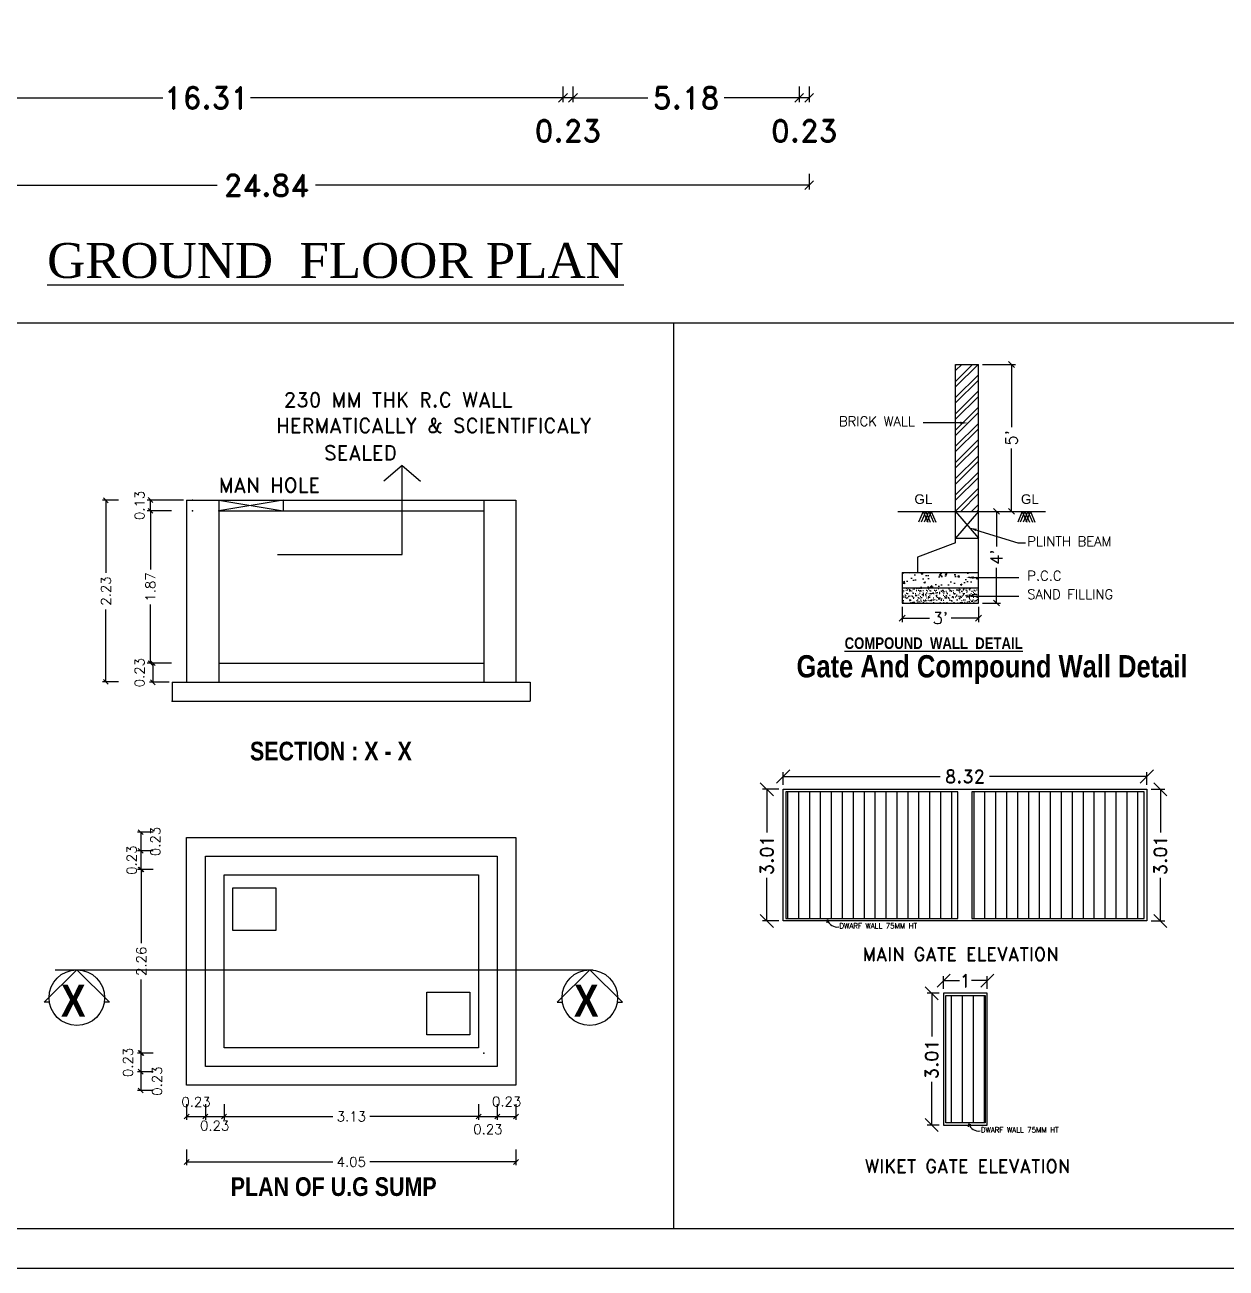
# Model space of a CAD drawing. Header units: metres. Extents: x 0 to 2856, y 0 to 1718.
# Drawn here: x 2706.04 to 2733.53, y 1574.68 to 1603.14 of the extents above; entities that cross this region are included whole.
import ezdxf

# ---------------------------------------------------------------- set-up
doc = ezdxf.new("R2010")
doc.units = ezdxf.units.M
doc.header["$MEASUREMENT"] = 0
for name, color, linetype in [('dim', 12, 'Continuous'), ('MAIN_GATE', 57, 'Continuous'), ('text', 7, 'Continuous'), ('WICKET_GATE', 57, 'Continuous')]:
    doc.layers.add(name, color=color, linetype=linetype)
doc.styles.add('a', font='ARIALNB.TTF')
doc.styles.add('rd', font='romand.shx')
doc.styles.add('rs', font='romans.shx')
doc.styles.add('STYLE4', font='arial.ttf')
doc.styles.add('T1', font='ROMANS.shx', dxfattribs={"width": 0.96, "height": 4})
doc.styles.add('Tahoma', font='times.ttf', dxfattribs={"height": 0.3})
doc.dimstyles.get("Standard").update_dxf_attribs({"dimtxt": 3, "dimasz": 3, "dimexe": 1, "dimexo": 1, "dimgap": 0.09, "dimtad": 0, "dimdec": 4, "dimzin": 2, "dimdsep": 46, "dimlunit": 4, "dimtxsty": 'rd', "dimblk": 'OBLIQUE', "dimcen": 0.09, "dimclrd": 12, "dimclre": 12, "dimclrt": 5, "dimadec": 0, "dimazin": 0, "dimtfac": 1, "dimtdec": 4, "dimtix": 1, "dimtmove": 2, "dimatfit": 3, "dimfxl": 0, "dimtolj": 1, "dimtzin": 0, "dimarcsym": 0})

# ---------------------------------------------------------------- blocks, each defined once
blk = doc.blocks.new('_Oblique')
at = {"color": 0, "linetype": 'ByBlock', "lineweight": -2}
blk.add_line((-0.5, -0.5), (0.5, 0.5), dxfattribs=at)
blk = doc.blocks.new('*D161')
at = {"layer": 'Defpoints', "color": 0}
for p in [(2702.047, 1601.83), (2718.355, 1601.83), (2702.047, 1601.47)]:
    blk.add_point(p, dxfattribs=at)
at = {"layer": 'dim', "color": 12, "lineweight": -2}
for p, q in [((2702.047, 1601.73), (2702.047, 1601.37)), ((2718.355, 1601.73), (2718.355, 1601.37)), ((2702.047, 1601.47), (2709.197, 1601.47)), ((2718.355, 1601.47), (2711.206, 1601.47))]:
    blk.add_line(p, q, dxfattribs=at)
at = {"layer": 'dim', "color": 12, "lineweight": -2, "xscale": 0.2, "yscale": 0.2, "zscale": 0.2, "rotation": 180}
blk.add_blockref('_Oblique', (2702.047, 1601.47), dxfattribs=at)
at = {"layer": 'dim', "color": 12, "lineweight": -2, "xscale": 0.2, "yscale": 0.2, "zscale": 0.2}
blk.add_blockref('_Oblique', (2718.355, 1601.47), dxfattribs=at)
at = {"layer": 'dim', "color": 7, "insert": (2710.201, 1601.47), "char_height": 0.5, "attachment_point": 5, "style": 'rd'}
blk.add_mtext('\\A1;16.31', dxfattribs=at)
blk = doc.blocks.new('*D162')
at = {"layer": 'Defpoints', "color": 0}
for p in [(2718.355, 1601.83), (2718.584, 1601.83), (2718.355, 1601.47)]:
    blk.add_point(p, dxfattribs=at)
at = {"layer": 'dim', "color": 12, "lineweight": -2}
for p, q in [((2718.355, 1601.73), (2718.355, 1601.37)), ((2718.584, 1601.73), (2718.584, 1601.37)), ((2718.584, 1601.47), (2718.355, 1601.47))]:
    blk.add_line(p, q, dxfattribs=at)
at = {"layer": 'dim', "color": 12, "lineweight": -2, "xscale": 0.2, "yscale": 0.2, "zscale": 0.2, "rotation": 180}
blk.add_blockref('_Oblique', (2718.355, 1601.47), dxfattribs=at)
at = {"layer": 'dim', "color": 12, "lineweight": -2, "xscale": 0.2, "yscale": 0.2, "zscale": 0.2}
blk.add_blockref('_Oblique', (2718.584, 1601.47), dxfattribs=at)
at = {"layer": 'dim', "color": 7, "insert": (2718.469, 1600.713), "char_height": 0.5, "attachment_point": 5, "style": 'rd'}
blk.add_mtext('\\A1;0.23', dxfattribs=at)
blk = doc.blocks.new('*D163')
at = {"layer": 'Defpoints', "color": 0}
for p in [(2718.584, 1601.83), (2723.761, 1601.83), (2718.584, 1601.47)]:
    blk.add_point(p, dxfattribs=at)
at = {"layer": 'dim', "color": 12, "lineweight": -2}
for p, q in [((2718.584, 1601.73), (2718.584, 1601.37)), ((2723.761, 1601.73), (2723.761, 1601.37)), ((2718.584, 1601.47), (2720.299, 1601.47)), ((2723.761, 1601.47), (2722.046, 1601.47))]:
    blk.add_line(p, q, dxfattribs=at)
at = {"layer": 'dim', "color": 12, "lineweight": -2, "xscale": 0.2, "yscale": 0.2, "zscale": 0.2, "rotation": 180}
blk.add_blockref('_Oblique', (2718.584, 1601.47), dxfattribs=at)
at = {"layer": 'dim', "color": 12, "lineweight": -2, "xscale": 0.2, "yscale": 0.2, "zscale": 0.2}
blk.add_blockref('_Oblique', (2723.761, 1601.47), dxfattribs=at)
at = {"layer": 'dim', "color": 7, "insert": (2721.173, 1601.47), "char_height": 0.5, "attachment_point": 5, "style": 'rd'}
blk.add_mtext('\\A1;5.18', dxfattribs=at)
blk = doc.blocks.new('*D164')
at = {"layer": 'Defpoints', "color": 0}
for p in [(2723.761, 1601.83), (2723.99, 1601.83), (2723.761, 1601.47)]:
    blk.add_point(p, dxfattribs=at)
at = {"layer": 'dim', "color": 12, "lineweight": -2}
for p, q in [((2723.761, 1601.73), (2723.761, 1601.37)), ((2723.99, 1601.73), (2723.99, 1601.37)), ((2723.99, 1601.47), (2723.761, 1601.47))]:
    blk.add_line(p, q, dxfattribs=at)
at = {"layer": 'dim', "color": 12, "lineweight": -2, "xscale": 0.2, "yscale": 0.2, "zscale": 0.2, "rotation": 180}
blk.add_blockref('_Oblique', (2723.761, 1601.47), dxfattribs=at)
at = {"layer": 'dim', "color": 12, "lineweight": -2, "xscale": 0.2, "yscale": 0.2, "zscale": 0.2}
blk.add_blockref('_Oblique', (2723.99, 1601.47), dxfattribs=at)
at = {"layer": 'dim', "color": 7, "insert": (2723.876, 1600.713), "char_height": 0.5, "attachment_point": 5, "style": 'rd'}
blk.add_mtext('\\A1;0.23', dxfattribs=at)
blk = doc.blocks.new('*D165')
at = {"layer": 'Defpoints', "color": 0}
for p in [(2699.149, 1599.828), (2723.99, 1599.828), (2699.149, 1599.469)]:
    blk.add_point(p, dxfattribs=at)
at = {"layer": 'dim', "color": 12, "lineweight": -2}
for p, q in [((2699.149, 1599.728), (2699.149, 1599.369)), ((2723.99, 1599.728), (2723.99, 1599.369)), ((2699.149, 1599.469), (2710.446, 1599.469)), ((2723.99, 1599.469), (2712.693, 1599.469))]:
    blk.add_line(p, q, dxfattribs=at)
at = {"layer": 'dim', "color": 12, "lineweight": -2, "xscale": 0.2, "yscale": 0.2, "zscale": 0.2, "rotation": 180}
blk.add_blockref('_Oblique', (2699.149, 1599.469), dxfattribs=at)
at = {"layer": 'dim', "color": 12, "lineweight": -2, "xscale": 0.2, "yscale": 0.2, "zscale": 0.2}
blk.add_blockref('_Oblique', (2723.99, 1599.469), dxfattribs=at)
at = {"layer": 'dim', "color": 7, "insert": (2711.569, 1599.469), "char_height": 0.5, "attachment_point": 5, "style": 'rd'}
blk.add_mtext('\\A1;24.84', dxfattribs=at)
blk = doc.blocks.new('*D53')
at = {"color": 12, "lineweight": -2}
for p, q in [((68.417, 22.995), (68.118, 22.995)), ((68.158, 22.995), (68.158, 22.275)), ((68.158, 21.121), (68.158, 21.841)), ((68.417, 21.121), (68.118, 21.121))]:
    blk.add_line(p, q, dxfattribs=at)
at = {"layer": 'Defpoints', "color": 0}
for p in [(68.457, 22.995), (68.158, 21.121), (68.457, 21.121)]:
    blk.add_point(p, dxfattribs=at)
at = {"color": 12, "lineweight": -2, "xscale": 0.06, "yscale": 0.06, "zscale": 0.06}
for p, rotation in [((68.158, 22.995), 90), ((68.158, 21.121), 270)]:
    blk.add_blockref('_Oblique', p, dxfattribs=dict(at, rotation=rotation))
at = {"insert": (68.158, 22.058), "char_height": 0.12, "attachment_point": 5, "rotation": 90, "style": 'rd'}
blk.add_mtext('\\A1;1.87', dxfattribs=at)
blk = doc.blocks.new('*D67')
at = {"color": 12, "lineweight": -2}
for p, q in [((68.377, 21.121), (68.148, 21.121)), ((68.188, 21.121), (68.188, 20.886)), ((68.387, 20.886), (68.148, 20.886))]:
    blk.add_line(p, q, dxfattribs=at)
at = {"layer": 'Defpoints', "color": 0}
for p in [(68.417, 21.121), (68.188, 20.886), (68.427, 20.886)]:
    blk.add_point(p, dxfattribs=at)
at = {"color": 12, "lineweight": -2, "xscale": 0.06, "yscale": 0.06, "zscale": 0.06}
for p, rotation in [((68.188, 21.121), 90), ((68.188, 20.886), 270)]:
    blk.add_blockref('_Oblique', p, dxfattribs=dict(at, rotation=rotation))
at = {"insert": (68.024, 21.004), "char_height": 0.12, "attachment_point": 5, "rotation": 90, "style": 'rd'}
blk.add_mtext('\\A1;0.23', dxfattribs=at)
blk = doc.blocks.new('*D66')
at = {"color": 12, "lineweight": -2}
for p, q in [((68.563, 23.127), (68.118, 23.127)), ((68.158, 22.995), (68.158, 23.127)), ((68.377, 22.995), (68.118, 22.995))]:
    blk.add_line(p, q, dxfattribs=at)
at = {"layer": 'Defpoints', "color": 0}
for p in [(68.158, 23.127), (68.603, 23.127), (68.417, 22.995)]:
    blk.add_point(p, dxfattribs=at)
at = {"color": 12, "lineweight": -2, "xscale": 0.06, "yscale": 0.06, "zscale": 0.06}
for p, rotation in [((68.158, 23.127), 90), ((68.158, 22.995), 270)]:
    blk.add_blockref('_Oblique', p, dxfattribs=dict(at, rotation=rotation))
at = {"insert": (68.024, 23.061), "char_height": 0.12, "attachment_point": 5, "rotation": 90, "style": 'rd'}
blk.add_mtext('\\A1;0.13', dxfattribs=at)
blk = doc.blocks.new('*D54')
at = {"color": 12, "lineweight": -2}
for p, q in [((68.192, 18.582), (68.005, 18.582)), ((68.045, 18.582), (68.045, 17.678)), ((68.045, 16.324), (68.045, 17.227)), ((68.192, 16.324), (68.005, 16.324))]:
    blk.add_line(p, q, dxfattribs=at)
at = {"layer": 'Defpoints', "color": 0}
for p in [(68.232, 18.582), (68.045, 16.324), (68.232, 16.324)]:
    blk.add_point(p, dxfattribs=at)
at = {"color": 12, "lineweight": -2, "xscale": 0.06, "yscale": 0.06, "zscale": 0.06}
for p, rotation in [((68.045, 18.582), 90), ((68.045, 16.324), 270)]:
    blk.add_blockref('_Oblique', p, dxfattribs=dict(at, rotation=rotation))
at = {"insert": (68.045, 17.453), "char_height": 0.12, "attachment_point": 5, "rotation": 90, "style": 'rd'}
blk.add_mtext('\\A1;2.26', dxfattribs=at)
blk = doc.blocks.new('*D55')
at = {"color": 12, "lineweight": -2}
for p, q in [((68.603, 15.696), (68.603, 15.503)), ((68.833, 15.696), (68.833, 15.503)), ((68.603, 15.543), (68.833, 15.543))]:
    blk.add_line(p, q, dxfattribs=at)
at = {"layer": 'Defpoints', "color": 0}
for p in [(68.603, 15.736), (68.833, 15.736), (68.833, 15.543)]:
    blk.add_point(p, dxfattribs=at)
at = {"color": 12, "lineweight": -2, "xscale": 0.06, "yscale": 0.06, "zscale": 0.06, "rotation": 180}
blk.add_blockref('_Oblique', (68.603, 15.543), dxfattribs=at)
at = {"color": 12, "lineweight": -2, "xscale": 0.06, "yscale": 0.06, "zscale": 0.06}
blk.add_blockref('_Oblique', (68.833, 15.543), dxfattribs=at)
at = {"insert": (68.718, 15.723), "char_height": 0.12, "attachment_point": 5, "style": 'rd'}
blk.add_mtext('\\A1;0.23', dxfattribs=at)
blk = doc.blocks.new('*D56')
at = {"color": 12, "lineweight": -2}
for p, q in [((68.833, 15.696), (68.833, 15.503)), ((69.063, 15.696), (69.063, 15.503)), ((68.833, 15.543), (69.063, 15.543))]:
    blk.add_line(p, q, dxfattribs=at)
at = {"layer": 'Defpoints', "color": 0}
for p in [(68.833, 15.736), (69.063, 15.736), (69.063, 15.543)]:
    blk.add_point(p, dxfattribs=at)
at = {"color": 12, "lineweight": -2, "xscale": 0.06, "yscale": 0.06, "zscale": 0.06, "rotation": 180}
blk.add_blockref('_Oblique', (68.833, 15.543), dxfattribs=at)
at = {"color": 12, "lineweight": -2, "xscale": 0.06, "yscale": 0.06, "zscale": 0.06}
blk.add_blockref('_Oblique', (69.063, 15.543), dxfattribs=at)
at = {"insert": (68.948, 15.431), "char_height": 0.12, "attachment_point": 5, "style": 'rd'}
blk.add_mtext('\\A1;0.23', dxfattribs=at)
blk = doc.blocks.new('*D57')
at = {"color": 12, "lineweight": -2}
for p, q in [((69.063, 15.696), (69.063, 15.503)), ((72.193, 15.696), (72.193, 15.503)), ((69.063, 15.543), (70.402, 15.543)), ((72.193, 15.543), (70.854, 15.543))]:
    blk.add_line(p, q, dxfattribs=at)
at = {"layer": 'Defpoints', "color": 0}
for p in [(69.063, 15.736), (72.193, 15.736), (72.193, 15.543)]:
    blk.add_point(p, dxfattribs=at)
at = {"color": 12, "lineweight": -2, "xscale": 0.06, "yscale": 0.06, "zscale": 0.06, "rotation": 180}
blk.add_blockref('_Oblique', (69.063, 15.543), dxfattribs=at)
at = {"color": 12, "lineweight": -2, "xscale": 0.06, "yscale": 0.06, "zscale": 0.06}
blk.add_blockref('_Oblique', (72.193, 15.543), dxfattribs=at)
at = {"insert": (70.628, 15.543), "char_height": 0.12, "attachment_point": 5, "style": 'rd'}
blk.add_mtext('\\A1;3.13', dxfattribs=at)
blk = doc.blocks.new('*D58')
at = {"color": 12, "lineweight": -2}
for p, q in [((72.193, 15.696), (72.193, 15.503)), ((72.423, 15.696), (72.423, 15.503)), ((72.193, 15.543), (72.423, 15.543))]:
    blk.add_line(p, q, dxfattribs=at)
at = {"layer": 'Defpoints', "color": 0}
for p in [(72.193, 15.736), (72.423, 15.736), (72.423, 15.543)]:
    blk.add_point(p, dxfattribs=at)
at = {"color": 12, "lineweight": -2, "xscale": 0.06, "yscale": 0.06, "zscale": 0.06, "rotation": 180}
blk.add_blockref('_Oblique', (72.193, 15.543), dxfattribs=at)
at = {"color": 12, "lineweight": -2, "xscale": 0.06, "yscale": 0.06, "zscale": 0.06}
blk.add_blockref('_Oblique', (72.423, 15.543), dxfattribs=at)
at = {"insert": (72.308, 15.386), "char_height": 0.12, "attachment_point": 5, "style": 'rd'}
blk.add_mtext('\\A1;0.23', dxfattribs=at)
blk = doc.blocks.new('*D59')
at = {"color": 12, "lineweight": -2}
for p, q in [((72.423, 15.696), (72.423, 15.503)), ((72.653, 15.696), (72.653, 15.503)), ((72.423, 15.543), (72.653, 15.543))]:
    blk.add_line(p, q, dxfattribs=at)
at = {"layer": 'Defpoints', "color": 0}
for p in [(72.423, 15.736), (72.653, 15.736), (72.653, 15.543)]:
    blk.add_point(p, dxfattribs=at)
at = {"color": 12, "lineweight": -2, "xscale": 0.06, "yscale": 0.06, "zscale": 0.06, "rotation": 180}
blk.add_blockref('_Oblique', (72.423, 15.543), dxfattribs=at)
at = {"color": 12, "lineweight": -2, "xscale": 0.06, "yscale": 0.06, "zscale": 0.06}
blk.add_blockref('_Oblique', (72.653, 15.543), dxfattribs=at)
at = {"insert": (72.538, 15.727), "char_height": 0.12, "attachment_point": 5, "style": 'rd'}
blk.add_mtext('\\A1;0.23', dxfattribs=at)
blk = doc.blocks.new('*D60')
at = {"color": 12, "lineweight": -2}
for p, q in [((68.603, 15.138), (68.603, 14.945)), ((72.653, 15.138), (72.653, 14.945)), ((68.603, 14.985), (70.402, 14.985)), ((72.653, 14.985), (70.854, 14.985))]:
    blk.add_line(p, q, dxfattribs=at)
at = {"layer": 'Defpoints', "color": 0}
for p in [(68.603, 15.178), (72.653, 15.178), (72.653, 14.985)]:
    blk.add_point(p, dxfattribs=at)
at = {"color": 12, "lineweight": -2, "xscale": 0.06, "yscale": 0.06, "zscale": 0.06, "rotation": 180}
blk.add_blockref('_Oblique', (68.603, 14.985), dxfattribs=at)
at = {"color": 12, "lineweight": -2, "xscale": 0.06, "yscale": 0.06, "zscale": 0.06}
blk.add_blockref('_Oblique', (72.653, 14.985), dxfattribs=at)
at = {"insert": (70.628, 14.985), "char_height": 0.12, "attachment_point": 5, "style": 'rd'}
blk.add_mtext('\\A1;4.05', dxfattribs=at)
blk = doc.blocks.new('*D61')
at = {"color": 12, "lineweight": -2}
for p, q in [((68.192, 19.042), (67.999, 19.042)), ((68.039, 19.042), (68.039, 18.812)), ((68.192, 18.812), (67.999, 18.812))]:
    blk.add_line(p, q, dxfattribs=at)
at = {"layer": 'Defpoints', "color": 0}
for p in [(68.232, 19.042), (68.039, 18.812), (68.232, 18.812)]:
    blk.add_point(p, dxfattribs=at)
at = {"color": 12, "lineweight": -2, "xscale": 0.06, "yscale": 0.06, "zscale": 0.06}
for p, rotation in [((68.039, 19.042), 90), ((68.039, 18.812), 270)]:
    blk.add_blockref('_Oblique', p, dxfattribs=dict(at, rotation=rotation))
at = {"insert": (68.218, 18.927), "char_height": 0.12, "attachment_point": 5, "rotation": 90, "style": 'rd'}
blk.add_mtext('\\A1;0.23', dxfattribs=at)
blk = doc.blocks.new('*D62')
at = {"color": 12, "lineweight": -2}
for p, q in [((68.192, 18.812), (67.999, 18.812)), ((68.039, 18.812), (68.039, 18.582)), ((68.192, 18.582), (67.999, 18.582))]:
    blk.add_line(p, q, dxfattribs=at)
at = {"layer": 'Defpoints', "color": 0}
for p in [(68.232, 18.812), (68.039, 18.582), (68.232, 18.582)]:
    blk.add_point(p, dxfattribs=at)
at = {"color": 12, "lineweight": -2, "xscale": 0.06, "yscale": 0.06, "zscale": 0.06}
for p, rotation in [((68.039, 18.812), 90), ((68.039, 18.582), 270)]:
    blk.add_blockref('_Oblique', p, dxfattribs=dict(at, rotation=rotation))
at = {"insert": (67.927, 18.697), "char_height": 0.12, "attachment_point": 5, "rotation": 90, "style": 'rd'}
blk.add_mtext('\\A1;0.23', dxfattribs=at)
blk = doc.blocks.new('*D63')
at = {"color": 12, "lineweight": -2}
for p, q in [((68.192, 16.324), (67.999, 16.324)), ((68.039, 16.324), (68.039, 16.094)), ((68.192, 16.094), (67.999, 16.094))]:
    blk.add_line(p, q, dxfattribs=at)
at = {"layer": 'Defpoints', "color": 0}
for p in [(68.232, 16.324), (68.039, 16.094), (68.232, 16.094)]:
    blk.add_point(p, dxfattribs=at)
at = {"color": 12, "lineweight": -2, "xscale": 0.06, "yscale": 0.06, "zscale": 0.06}
for p, rotation in [((68.039, 16.324), 90), ((68.039, 16.094), 270)]:
    blk.add_blockref('_Oblique', p, dxfattribs=dict(at, rotation=rotation))
at = {"insert": (67.881, 16.209), "char_height": 0.12, "attachment_point": 5, "rotation": 90, "style": 'rd'}
blk.add_mtext('\\A1;0.23', dxfattribs=at)
blk = doc.blocks.new('*D64')
at = {"color": 12, "lineweight": -2}
for p, q in [((68.192, 16.094), (67.999, 16.094)), ((68.039, 16.094), (68.039, 15.864)), ((68.192, 15.864), (67.999, 15.864))]:
    blk.add_line(p, q, dxfattribs=at)
at = {"layer": 'Defpoints', "color": 0}
for p in [(68.232, 16.094), (68.039, 15.864), (68.232, 15.864)]:
    blk.add_point(p, dxfattribs=at)
at = {"color": 12, "lineweight": -2, "xscale": 0.06, "yscale": 0.06, "zscale": 0.06}
for p, rotation in [((68.039, 16.094), 90), ((68.039, 15.864), 270)]:
    blk.add_blockref('_Oblique', p, dxfattribs=dict(at, rotation=rotation))
at = {"insert": (68.239, 15.979), "char_height": 0.12, "attachment_point": 5, "rotation": 90, "style": 'rd'}
blk.add_mtext('\\A1;0.23', dxfattribs=at)
blk = doc.blocks.new('*D65')
at = {"color": 12, "lineweight": -2}
for p, q in [((67.764, 23.125), (67.57, 23.125)), ((67.61, 23.125), (67.61, 22.234)), ((67.61, 20.891), (67.61, 21.782)), ((67.764, 20.891), (67.57, 20.891))]:
    blk.add_line(p, q, dxfattribs=at)
at = {"layer": 'Defpoints', "color": 0}
for p in [(67.804, 23.125), (67.61, 20.891), (67.804, 20.891)]:
    blk.add_point(p, dxfattribs=at)
at = {"color": 12, "lineweight": -2, "xscale": 0.06, "yscale": 0.06, "zscale": 0.06}
for p, rotation in [((67.61, 23.125), 90), ((67.61, 20.891), 270)]:
    blk.add_blockref('_Oblique', p, dxfattribs=dict(at, rotation=rotation))
at = {"insert": (67.61, 22.008), "char_height": 0.12, "attachment_point": 5, "rotation": 90, "style": 'rd'}
blk.add_mtext('\\A1;2.23', dxfattribs=at)
blk = doc.blocks.new('*D68')
at = {"color": 12, "lineweight": -2}
for p, q in [((36.79, 25.95), (37.123, 25.95)), ((37.083, 25.95), (37.083, 25.316)), ((37.083, 24.464), (37.083, 25.099)), ((36.79, 24.464), (37.123, 24.464))]:
    blk.add_line(p, q, dxfattribs=at)
at = {"layer": 'Defpoints', "color": 0}
for p in [(36.75, 25.95), (37.083, 25.95), (36.75, 24.464)]:
    blk.add_point(p, dxfattribs=at)
at = {"color": 12, "lineweight": -2, "xscale": 0.06, "yscale": 0.06, "zscale": 0.06}
for p, rotation in [((37.083, 25.95), 90), ((37.083, 24.464), 270)]:
    blk.add_blockref('_Oblique', p, dxfattribs=dict(at, rotation=rotation))
at = {"insert": (37.083, 25.207), "char_height": 0.12, "attachment_point": 5, "rotation": 90, "style": 'rd'}
blk.add_mtext("\\A1;5'", dxfattribs=at)
blk = doc.blocks.new('*D69')
at = {"color": 12, "lineweight": -2}
for p, q in [((36.79, 24.464), (36.972, 24.464)), ((36.932, 24.464), (36.932, 24.109)), ((36.932, 23.537), (36.932, 23.892)), ((36.79, 23.537), (36.972, 23.537))]:
    blk.add_line(p, q, dxfattribs=at)
at = {"layer": 'Defpoints', "color": 0}
for p in [(36.75, 24.464), (36.932, 24.464), (36.75, 23.537)]:
    blk.add_point(p, dxfattribs=at)
at = {"color": 12, "lineweight": -2, "xscale": 0.06, "yscale": 0.06, "zscale": 0.06}
for p, rotation in [((36.932, 24.464), 90), ((36.932, 23.537), 270)]:
    blk.add_blockref('_Oblique', p, dxfattribs=dict(at, rotation=rotation))
at = {"insert": (36.932, 24.001), "char_height": 0.12, "attachment_point": 5, "rotation": 90, "style": 'rd'}
blk.add_mtext("\\A1;4'", dxfattribs=at)
blk = doc.blocks.new('*D70')
at = {"color": 12, "lineweight": -2}
for p, q in [((35.978, 23.497), (35.978, 23.345)), ((35.978, 23.385), (36.256, 23.385)), ((36.75, 23.385), (36.473, 23.385)), ((36.75, 23.497), (36.75, 23.345))]:
    blk.add_line(p, q, dxfattribs=at)
at = {"layer": 'Defpoints', "color": 0}
for p in [(35.978, 23.537), (36.75, 23.537), (35.978, 23.385)]:
    blk.add_point(p, dxfattribs=at)
at = {"color": 12, "lineweight": -2, "xscale": 0.06, "yscale": 0.06, "zscale": 0.06, "rotation": 180}
blk.add_blockref('_Oblique', (35.978, 23.385), dxfattribs=at)
at = {"color": 12, "lineweight": -2, "xscale": 0.06, "yscale": 0.06, "zscale": 0.06}
blk.add_blockref('_Oblique', (36.75, 23.385), dxfattribs=at)
at = {"insert": (36.364, 23.385), "char_height": 0.12, "attachment_point": 5, "style": 'rd'}
blk.add_mtext("\\A1;3'", dxfattribs=at)
blk = doc.blocks.new('*D119')
at = {"layer": 'Defpoints', "color": 0}
for p in [(2731.712, 1585.643), (2732.023, 1585.643), (2731.712, 1582.629)]:
    blk.add_point(p, dxfattribs=at)
at = {"layer": 'MAIN_GATE', "color": 1, "lineweight": -2}
for p, q in [((2731.812, 1585.643), (2732.123, 1585.643)), ((2731.812, 1582.629), (2732.123, 1582.629))]:
    blk.add_line(p, q, dxfattribs=at)
at = {"layer": 'MAIN_GATE', "color": 1}
for p, q in [((2732.023, 1585.643), (2732.023, 1584.657)), ((2732.023, 1582.629), (2732.023, 1583.615))]:
    blk.add_line(p, q, dxfattribs=at)
at = {"layer": 'MAIN_GATE', "color": 1, "xscale": 0.3, "yscale": 0.3, "zscale": 0.3}
for p, rotation in [((2732.023, 1585.643), 90), ((2732.023, 1582.629), 270)]:
    blk.add_blockref('_Oblique', p, dxfattribs=dict(at, rotation=rotation))
at = {"layer": 'MAIN_GATE', "color": 1, "insert": (2732.023, 1584.136), "char_height": 0.3, "attachment_point": 5, "rotation": 90, "style": 'rd'}
blk.add_mtext('\\A1;3.01', dxfattribs=at)
blk = doc.blocks.new('*D120')
at = {"layer": 'Defpoints', "color": 0}
for p in [(2726.791, 1580.974), (2727.063, 1580.974), (2727.063, 1577.959)]:
    blk.add_point(p, dxfattribs=at)
at = {"layer": 'WICKET_GATE', "color": 1, "lineweight": -2}
for p, q in [((2726.963, 1580.974), (2726.691, 1580.974)), ((2726.963, 1577.959), (2726.691, 1577.959))]:
    blk.add_line(p, q, dxfattribs=at)
at = {"layer": 'WICKET_GATE', "color": 1}
for p, q in [((2726.791, 1580.974), (2726.791, 1579.988)), ((2726.791, 1577.959), (2726.791, 1578.945))]:
    blk.add_line(p, q, dxfattribs=at)
at = {"layer": 'WICKET_GATE', "color": 1, "xscale": 0.3, "yscale": 0.3, "zscale": 0.3}
for p, rotation in [((2726.791, 1580.974), 90), ((2726.791, 1577.959), 270)]:
    blk.add_blockref('_Oblique', p, dxfattribs=dict(at, rotation=rotation))
at = {"layer": 'WICKET_GATE', "color": 1, "insert": (2726.791, 1579.466), "char_height": 0.3, "attachment_point": 5, "rotation": 90, "style": 'rd'}
blk.add_mtext('\\A1;3.01', dxfattribs=at)
blk = doc.blocks.new('*D121')
at = {"layer": 'Defpoints', "color": 0}
for p in [(2728.063, 1581.263), (2727.063, 1580.974), (2728.063, 1580.974)]:
    blk.add_point(p, dxfattribs=at)
at = {"layer": 'WICKET_GATE', "color": 2, "lineweight": -2}
for p, q in [((2727.063, 1581.074), (2727.063, 1581.363)), ((2728.063, 1581.074), (2728.063, 1581.363))]:
    blk.add_line(p, q, dxfattribs=at)
at = {"layer": 'WICKET_GATE', "color": 2}
for p, q in [((2727.063, 1581.263), (2727.427, 1581.263)), ((2728.063, 1581.263), (2727.699, 1581.263))]:
    blk.add_line(p, q, dxfattribs=at)
at = {"layer": 'WICKET_GATE', "color": 2, "xscale": 0.3, "yscale": 0.3, "zscale": 0.3, "rotation": 180}
blk.add_blockref('_Oblique', (2727.063, 1581.263), dxfattribs=at)
at = {"layer": 'WICKET_GATE', "color": 2, "xscale": 0.3, "yscale": 0.3, "zscale": 0.3}
blk.add_blockref('_Oblique', (2728.063, 1581.263), dxfattribs=at)
at = {"layer": 'WICKET_GATE', "color": 2, "insert": (2727.563, 1581.263), "char_height": 0.3, "attachment_point": 5, "style": 'rd'}
blk.add_mtext('\\A1;1', dxfattribs=at)
blk = doc.blocks.new('*D224')
at = {"layer": 'Defpoints', "color": 0}
for p in [(2723.392, 1585.643), (2723.02, 1582.629), (2723.392, 1582.629)]:
    blk.add_point(p, dxfattribs=at)
at = {"layer": 'MAIN_GATE', "color": 1, "lineweight": -2}
for p, q in [((2723.292, 1585.643), (2722.92, 1585.643)), ((2723.292, 1582.629), (2722.92, 1582.629))]:
    blk.add_line(p, q, dxfattribs=at)
at = {"layer": 'MAIN_GATE', "color": 1}
for p, q in [((2723.02, 1585.643), (2723.02, 1584.657)), ((2723.02, 1582.629), (2723.02, 1583.615))]:
    blk.add_line(p, q, dxfattribs=at)
at = {"layer": 'MAIN_GATE', "color": 1, "xscale": 0.3, "yscale": 0.3, "zscale": 0.3}
for p, rotation in [((2723.02, 1585.643), 90), ((2723.02, 1582.629), 270)]:
    blk.add_blockref('_Oblique', p, dxfattribs=dict(at, rotation=rotation))
at = {"layer": 'MAIN_GATE', "color": 1, "insert": (2723.02, 1584.136), "char_height": 0.3, "attachment_point": 5, "rotation": 90, "style": 'rd'}
blk.add_mtext('\\A1;3.01', dxfattribs=at)
blk = doc.blocks.new('*D225')
at = {"layer": 'Defpoints', "color": 0}
for p in [(2731.712, 1585.935), (2723.392, 1585.643), (2731.712, 1585.643)]:
    blk.add_point(p, dxfattribs=at)
at = {"layer": 'MAIN_GATE', "color": 2, "lineweight": -2}
for p, q in [((2723.392, 1585.743), (2723.392, 1586.035)), ((2731.712, 1585.743), (2731.712, 1586.035))]:
    blk.add_line(p, q, dxfattribs=at)
at = {"layer": 'MAIN_GATE', "color": 2}
for p, q in [((2723.392, 1585.935), (2726.988, 1585.935)), ((2731.712, 1585.935), (2728.116, 1585.935))]:
    blk.add_line(p, q, dxfattribs=at)
at = {"layer": 'MAIN_GATE', "color": 2, "xscale": 0.3, "yscale": 0.3, "zscale": 0.3, "rotation": 180}
blk.add_blockref('_Oblique', (2723.392, 1585.935), dxfattribs=at)
at = {"layer": 'MAIN_GATE', "color": 2, "xscale": 0.3, "yscale": 0.3, "zscale": 0.3}
blk.add_blockref('_Oblique', (2731.712, 1585.935), dxfattribs=at)
at = {"layer": 'MAIN_GATE', "color": 2, "insert": (2727.552, 1585.935), "char_height": 0.3, "attachment_point": 5, "style": 'rd'}
blk.add_mtext('\\A1;8.32', dxfattribs=at)
blk = doc.blocks.new('SUMP')
for p, q in [((71.253, 23.553), (71.027, 23.36)), ((71.253, 22.459), (71.253, 23.553)), ((71.253, 23.553), (71.253, 23.553)), ((71.253, 23.553), (71.478, 23.36)), ((68.603, 23.127), (72.653, 23.127)), ((68.603, 23.127), (68.603, 20.886)), ((69, 23.127), (69, 20.886)), ((69.788, 23.127), (69, 22.995)), ((69, 23.127), (69.788, 22.995)), ((69.788, 23.127), (69.788, 22.995)), ((72.257, 23.127), (72.257, 20.886)), ((72.653, 23.127), (72.653, 20.886)), ((69, 22.995), (72.257, 22.995)), ((69.722, 22.459), (71.253, 22.459)), ((69, 21.121), (72.257, 21.121)), ((68.427, 20.886), (72.829, 20.886)), ((68.427, 20.886), (68.427, 20.652)), ((72.829, 20.886), (72.829, 20.652)), ((68.427, 20.652), (72.829, 20.652)), ((69.172, 18.358), (69.7, 18.358)), ((69.172, 17.83), (69.172, 18.358)), ((69.7, 18.358), (69.7, 17.83)), ((69.7, 17.83), (69.172, 17.83)), ((67.253, 17.347), (66.851, 16.949)), ((66.986, 17.347), (73.601, 17.347)), ((67.253, 17.347), (67.654, 16.949)), ((73.561, 17.347), (73.16, 16.949)), ((73.561, 17.347), (73.963, 16.949)), ((71.556, 16.547), (71.556, 17.075)), ((71.556, 17.075), (72.084, 17.075)), ((72.084, 17.075), (72.084, 16.547)), ((66.915, 16.949), (66.851, 16.949)), ((67.654, 16.949), (67.591, 16.949)), ((73.16, 16.949), (73.224, 16.949)), ((73.899, 16.949), (73.963, 16.949)), ((72.084, 16.547), (71.556, 16.547))]:
    blk.add_line(p, q)
for points in [[(68.603, 15.927), (68.603, 18.978), (72.653, 18.978), (72.653, 15.927)], [(68.833, 16.157), (68.833, 18.748), (72.423, 18.748), (72.423, 16.157)], [(69.063, 16.387), (69.063, 18.518), (72.193, 18.518), (72.193, 16.387)]]:
    blk.add_lwpolyline(points, close=True)
for centre in [(67.253, 17.005), (73.561, 17.005)]:
    blk.add_circle(centre, 0.342)
for p in [(68.677, 23.127), (68.677, 22.995), (69, 22.995), (68.603, 20.886), (68.603, 20.886), (68.427, 20.652), (72.257, 16.324), (72.257, 16.324)]:
    blk.add_point(p)
for s, height, style, p in [('230 MM THK R.C WALL', 0.18, 'rd', (69.797, 24.271)), ('HERMATICALLY & SCIENTIFICALY', 0.18, 'rd', (69.702, 23.954)), ('SEALED', 0.18, 'rd', (70.293, 23.619)), ('MAN HOLE', 0.18, 'rd', (68.995, 23.222)), ('SECTION : X - X', 0.23, 'a', (69.382, 19.924)), ('X', 0.396, 'a', (67.058, 16.771)), ('X', 0.396, 'a', (73.366, 16.771)), ('PLAN OF U.G SUMP', 0.23, 'a', (69.145, 14.566))]:
    blk.add_text(s, height=height, dxfattribs=dict(style=style)).set_placement(p)
for base, p1, p2, picture, middle in [((67.61, 20.891), (67.804, 23.125), (67.804, 20.891), '*D65', (67.61, 22.008)), ((68.158, 21.121), (68.457, 22.995), (68.457, 21.121), '*D53', (68.158, 22.058)), ((68.045, 16.324), (68.232, 18.582), (68.232, 16.324), '*D54', (68.045, 17.453))]:
    dim = blk.add_linear_dim(base=base, p1=p1, p2=p2, angle=90, dimstyle='Standard', override={"dimscale": 0.04, "dimasz": 1.5, "dimgap": 1, "dimdec": 2, "dimzin": 8, "dimlunit": 2, "dimpost": '\\X', "dimclrt": 256, "dimtdec": 2, "dimtofl": 0})
    dim.commit()
    dim.dimension.update_dxf_attribs({"geometry": picture, "text_midpoint": middle})
for base, p1, p2, angle, picture, middle in [((68.158, 23.127), (68.417, 22.995), (68.603, 23.127), 90, '*D66', (68.024, 23.061)), ((68.1884, 20.8863), (68.4169, 21.1211), (68.4274, 20.8863), 90, '*D67', (68.0244, 21.0037)), ((68.039, 18.812), (68.232, 19.042), (68.232, 18.812), 270, '*D61', (68.218, 18.927)), ((68.039, 18.582), (68.232, 18.812), (68.232, 18.582), 270, '*D62', (67.927, 18.697)), ((68.039, 16.094), (68.232, 16.324), (68.232, 16.094), 270, '*D63', (67.881, 16.209)), ((68.039, 15.864), (68.232, 16.094), (68.232, 15.864), 270, '*D64', (68.239, 15.979))]:
    dim = blk.add_linear_dim(base=base, p1=p1, p2=p2, angle=angle, dimstyle='Standard', override={"dimscale": 0.04, "dimasz": 1.5, "dimgap": 1, "dimdec": 2, "dimzin": 8, "dimlunit": 2, "dimpost": '\\X', "dimclrt": 256, "dimtdec": 2, "dimtofl": 0})
    dim.commit()
    dim.dimension.update_dxf_attribs({"geometry": picture, "text_midpoint": middle, "dimtype": 128})
for base, p1, p2, picture, middle in [((68.833, 15.543), (68.603, 15.736), (68.833, 15.736), '*D55', (68.718, 15.723)), ((72.653, 15.543), (72.423, 15.736), (72.653, 15.736), '*D59', (72.538, 15.727)), ((69.063, 15.543), (68.833, 15.736), (69.063, 15.736), '*D56', (68.948, 15.431)), ((72.423, 15.543), (72.193, 15.736), (72.423, 15.736), '*D58', (72.308, 15.386))]:
    dim = blk.add_linear_dim(base=base, p1=p1, p2=p2, dimstyle='Standard', override={"dimscale": 0.04, "dimasz": 1.5, "dimgap": 1, "dimdec": 2, "dimzin": 8, "dimlunit": 2, "dimpost": '\\X', "dimclrt": 256, "dimtdec": 2, "dimtofl": 0})
    dim.commit()
    dim.dimension.update_dxf_attribs({"geometry": picture, "text_midpoint": middle, "dimtype": 128})
for base, p1, p2, picture, middle in [((72.193, 15.543), (69.063, 15.736), (72.193, 15.736), '*D57', (70.628, 15.543)), ((72.653, 14.985), (68.603, 15.178), (72.653, 15.178), '*D60', (70.628, 14.985))]:
    dim = blk.add_linear_dim(base=base, p1=p1, p2=p2, dimstyle='Standard', override={"dimscale": 0.04, "dimasz": 1.5, "dimgap": 1, "dimdec": 2, "dimzin": 8, "dimlunit": 2, "dimpost": '\\X', "dimclrt": 256, "dimtdec": 2, "dimtofl": 0})
    dim.commit()
    dim.dimension.update_dxf_attribs({"geometry": picture, "text_midpoint": middle})
blk = doc.blocks.new('COMP SEC')
h = blk.add_hatch()
h.set_pattern_fill('ANSI32', color=256, scale=0.30912, style=0)
h.set_pattern_definition([(45, (61.07639, 21.48888), (-0.0819678, 0.0819678), []), (45, (61.13104, 21.48888), (-0.0819678, 0.0819678), [])])
h.paths.add_polyline_path([(36.75, 25.95), (36.519, 25.95), (36.519, 24.464), (36.75, 24.464)])
h = blk.add_hatch()
h.set_pattern_fill('AR-CONC', color=256, scale=0.02576, style=0)
h.set_pattern_definition([(50, (16.37687, 23.67518), (0.1847662, -0.016165), [0.01932, -0.21252]), (355, (16.37687, 23.67518), (-0.0357423, 0.1937647), [0.015456, -0.170016]), (100.4514, (16.39227, 23.67383), (0.149024, 0.1775996), [0.0164195, -0.1806142]), (46.1842, (16.37687, 23.7267), (0.2749213, -0.0426377), [0.02898, -0.31878]), (96.6356, (16.39978, 23.72314), (0.240769, 0.2509328), [0.0246292, -0.2709213]), (351.1842, (16.37687, 23.7267), (0.240769, 0.250933), [0.023184, -0.255024]), (21, (16.40263, 23.71382), (0.1537633, -0.1037146), [0.01932, -0.21252]), (326, (16.40263, 23.71382), (0.062678, 0.1867987), [0.015456, -0.170016]), (71.4514, (16.41544, 23.70517), (0.2164413, 0.0830839), [0.0164195, -0.1806142]), (37.5, (16.37687, 23.675176), (0.00313238, 0.08575346), [0, -0.1679552, 0, -0.172592, 0, -0.17066]), (7.5, (16.37687, 23.67518), (0.0677667, 0.10160046), [0, -0.0984032, 0, -0.1640912, 0, -0.065044]), (327.5, (16.319426, 23.675176), (0.13751266, -0.00581013), [0, -0.0644, 0, -0.200928, 0, -0.266616]), (317.5, (16.29367, 23.67518), (0.15022876, 0.02578704), [0, -0.08372, 0, -0.1334368, 0, -0.189336])])
h.paths.add_polyline_path([(35.978, 23.846), (35.978, 23.691), (36.75, 23.691), (36.75, 23.846)])
h = blk.add_hatch()
h.set_pattern_fill('AR-SAND', color=256, scale=0.02576, style=0)
h.set_pattern_definition([(37.5, (16.37687, 23.675176), (-0.00162271, 0.04963498), [0, -0.0391552, 0, -0.043792, 0, -0.04186]), (7.5, (16.37687, 23.675176), (0.04558945, 0.07269848), [0, -0.0211232, 0, -0.0352912, 0, -0.013524]), (327.5, (16.345186, 23.675176), (0.08022029, 0.00014578), [0, -0.01288, 0, -0.046368, 0, -0.060536]), (317.5, (16.345186, 23.675176), (0.07743782, 0.02260892), [0, -0.00644, 0, -0.0303968, 0, -0.034776])])
h.paths.add_polyline_path([(35.978, 23.691), (35.978, 23.537), (36.75, 23.537), (36.75, 23.691)])
for p, q in [((36.519, 24.145), (36.519, 25.95)), ((36.519, 25.95), (36.75, 25.95)), ((36.75, 24.464), (36.75, 25.95)), ((36.567, 25.358), (36.191, 25.358)), ((35.936, 24.464), (36.519, 24.464)), ((36.191, 24.464), (36.145, 24.356)), ((36.217, 24.464), (36.17, 24.356)), ((36.191, 24.464), (36.237, 24.356)), ((36.248, 24.464), (36.201, 24.356)), ((36.217, 24.464), (36.263, 24.356)), ((36.273, 24.464), (36.227, 24.356)), ((36.248, 24.464), (36.294, 24.356)), ((36.273, 24.464), (36.32, 24.356)), ((36.75, 24.464), (36.519, 24.194)), ((36.519, 24.464), (36.75, 24.194)), ((36.519, 24.464), (36.75, 24.464)), ((36.75, 23.537), (36.75, 24.464)), ((36.75, 24.464), (37.427, 24.464)), ((37.192, 24.464), (37.146, 24.356)), ((37.218, 24.464), (37.171, 24.356)), ((37.192, 24.464), (37.238, 24.356)), ((37.248, 24.464), (37.202, 24.356)), ((37.218, 24.464), (37.264, 24.356)), ((37.274, 24.464), (37.228, 24.356)), ((37.248, 24.464), (37.295, 24.356)), ((37.274, 24.464), (37.32, 24.356)), ((36.729, 24.275), (37.147, 24.146)), ((36.519, 24.145), (36.132, 24.001)), ((36.519, 24.194), (36.75, 24.194)), ((37.147, 24.146), (37.224, 24.146)), ((36.132, 24.001), (36.132, 23.846)), ((35.978, 23.846), (36.75, 23.846)), ((35.978, 23.846), (35.978, 23.537)), ((36.702, 23.794), (37.159, 23.794)), ((35.978, 23.691), (36.75, 23.691)), ((35.978, 23.537), (36.75, 23.537)), ((36.702, 23.608), (37.159, 23.608))]:
    blk.add_line(p, q)
for points in [[(36.567, 25.371), (36.567, 25.346), (36.644, 25.358)], [(36.725, 24.263), (36.732, 24.287), (36.655, 24.298)], [(36.702, 23.782), (36.702, 23.807), (36.625, 23.794)], [(36.702, 23.595), (36.702, 23.621), (36.625, 23.608)]]:
    blk.add_solid(points)
for s, height, style, p in [('BRICK WALL', 0.0974, 'rd', (35.34, 25.326)), ('GL', 0.0974, 'STYLE4', (36.102, 24.539)), ('GL', 0.0974, 'STYLE4', (37.179, 24.539)), ('PLINTH BEAM', 0.09737, 'rs', (37.243, 24.112)), ('P.C.C', 0.0974, 'rs', (37.243, 23.764)), ('SAND FILLING', 0.09737, 'rs', (37.243, 23.577)), ('%%uCOMPOUND  WALL  DETAIL', 0.11592, 'a', (35.397, 23.073))]:
    blk.add_text(s, height=height, dxfattribs=dict(style=style)).set_placement(p)
for base, p1, p2, text, picture, middle in [((37.083, 25.95), (36.75, 24.464), (36.75, 25.95), "5'", '*D68', (37.083, 25.207)), ((36.932, 24.464), (36.75, 23.537), (36.75, 24.464), "4'", '*D69', (36.932, 24.001))]:
    dim = blk.add_linear_dim(base=base, p1=p1, p2=p2, angle=90, text=text, dimstyle='Standard', override={"dimscale": 0.04, "dimasz": 1.5, "dimgap": 1, "dimdec": 2, "dimzin": 8, "dimlunit": 2, "dimpost": '\\X', "dimclrt": 256, "dimtdec": 2, "dimtofl": 0})
    dim.commit()
    dim.dimension.update_dxf_attribs({"geometry": picture, "text_midpoint": middle})
dim = blk.add_linear_dim(base=(35.978, 23.385), p1=(36.75, 23.537), p2=(35.978, 23.537), text="3'", dimstyle='Standard', override={"dimscale": 0.04, "dimasz": 1.5, "dimgap": 1, "dimdec": 2, "dimzin": 8, "dimlunit": 2, "dimpost": '\\X', "dimclrt": 256, "dimtdec": 2, "dimtofl": 0})
dim.commit()
dim.dimension.update_dxf_attribs({"geometry": '*D70', "text_midpoint": (36.364, 23.385)})
blk = doc.blocks.new('A$C1AE12FB9')
at = {"xscale": 1.97101824604725, "yscale": 1.97101824604725, "zscale": 1.97101824604725}
blk.add_blockref('COMP SEC', (-68.771, -43.536), dxfattribs=at)
at = {"insert": (0.039, 1.817), "char_height": 0.44348, "attachment_point": 1, "style": 'a'}
blk.add_mtext('Gate And Compound Wall Detail', dxfattribs=at)

msp = doc.modelspace()

# ---------------------------------------------------------------- hatches: boundary and pattern name
h = msp.add_hatch()
h.set_pattern_fill('ANSI31', color=256, scale=2, angle=45)
h.set_pattern_definition([(90, (30.5002, -430.6351), (-0.25, 1e-16), [])])
h.paths.add_polyline_path([(2727.392, 1582.689), (2727.392, 1585.583), (2723.452, 1585.583), (2723.452, 1582.689)])
h = msp.add_hatch()
h.set_pattern_fill('ANSI31', color=256, scale=2, angle=45)
h.set_pattern_definition([(90, (34.7602, -430.6351), (-0.25, 1e-16), [])])
h.paths.add_polyline_path([(2731.652, 1582.689), (2731.652, 1585.583), (2727.712, 1585.583), (2727.712, 1582.689)])
h = msp.add_hatch()
h.set_pattern_fill('ANSI31', color=256, scale=2, angle=45)
h.set_pattern_definition([(90, (22.74658, -435.3046), (-0.25, 1e-16), [])])
h.paths.add_polyline_path([(2728.013, 1580.924), (2727.113, 1580.924), (2727.113, 1578.009), (2728.013, 1578.009)])

# ---------------------------------------------------------------- linework, layer by layer
for p, q in [((2690.147, 1596.323), (2802.459, 1596.323)), ((2720.888, 1575.576), (2720.888, 1596.323)), ((2724.399, 1582.653), (2724.391, 1582.586)), ((2724.399, 1582.653), (2724.446, 1582.637)), ((2727.635, 1577.984), (2727.627, 1577.916)), ((2727.635, 1577.984), (2727.682, 1577.967))]:
    msp.add_line(p, q)
at = {"color": 30}
for points in [[(2689.318, 1574.683), (2855.825, 1574.683), (2855.825, 1690.613), (2689.318, 1690.613)], [(2690.223, 1575.588), (2854.92, 1575.588), (2854.92, 1689.708), (2690.223, 1689.708), (2690.223, 1575.588)]]:
    msp.add_lwpolyline(points, close=True, dxfattribs=at)
for points in [[(2727.392, 1582.689), (2727.392, 1585.583), (2723.452, 1585.583), (2723.452, 1582.689)], [(2731.652, 1582.689), (2731.652, 1585.583), (2727.712, 1585.583), (2727.712, 1582.689)], [(2728.013, 1580.924), (2728.013, 1578.009), (2727.113, 1578.009), (2727.113, 1580.924)]]:
    msp.add_lwpolyline(points, close=True)
for centre in [(2724.637, 1582.744), (2727.873, 1578.075)]:
    msp.add_arc(centre, 0.254, 200.9881, 276.6451)
at = {"layer": 'MAIN_GATE'}
msp.add_lwpolyline([(2723.392, 1585.643), (2731.712, 1585.643), (2731.712, 1582.629), (2723.392, 1582.629)], close=True, dxfattribs=at)
at = {"layer": 'WICKET_GATE'}
msp.add_lwpolyline([(2727.063, 1577.959), (2728.063, 1577.959), (2728.063, 1580.974), (2727.063, 1580.974)], close=True, dxfattribs=at)

# ---------------------------------------------------------------- block references
at = {"xscale": 1.148442655348596, "yscale": 1.148442655348596, "zscale": 1.148442655348596}
msp.add_blockref('A$C1AE12FB9', (2723.654, 1586.627), dxfattribs=at)
at = {"linetype": 'ByBlock', "xscale": 1.860502282283354, "yscale": 1.860502282283354, "zscale": 1.860502282283354}
msp.add_blockref('SUMP', (2582.109, 1549.235), dxfattribs=at)

# ---------------------------------------------------------------- texts
at = {"style": 'Tahoma'}
msp.add_text('%%UGROUND  FLOOR PLAN', height=0.8, dxfattribs=at).set_placement((2706.553, 1597.347))
at = {"style": 'T1', "width": 0.96}
for p in [(2724.68, 1582.455), (2727.916, 1577.786)]:
    msp.add_text('DWARF WALL 75MM HT', height=0.12277, dxfattribs=at).set_placement(p)
at = {"layer": 'text', "color": 5, "style": 'rd'}
for s, p in [('MAIN GATE ELEVATION', (2725.207, 1581.719)), ('WIKET GATE ELEVATION', (2725.255, 1576.866))]:
    msp.add_text(s, height=0.3, dxfattribs=at).set_placement(p)

# ---------------------------------------------------------------- dimensions: what is measured, and where the dimension line sits
at = {"layer": 'dim'}
for base, p1, p2, picture, middle in [((2702.047, 1601.47), (2718.355, 1601.83), (2702.047, 1601.83), '*D161', (2710.201, 1601.47)), ((2718.584, 1601.47), (2723.761, 1601.83), (2718.584, 1601.83), '*D163', (2721.173, 1601.47)), ((2699.149, 1599.469), (2723.99, 1599.828), (2699.149, 1599.828), '*D165', (2711.569, 1599.469))]:
    dim = msp.add_linear_dim(base=base, p1=p1, p2=p2, dimstyle='Standard', override={"dimscale": 0.1, "dimtxt": 5, "dimasz": 2, "dimgap": 1, "dimdec": 2, "dimzin": 8, "dimlunit": 2, "dimpost": '\\X', "dimclrt": 7, "dimtdec": 2, "dimtofl": 0, "dimfxl": 0.18, "dimarcsym": 1}, dxfattribs=at)
    dim.commit()
    dim.dimension.update_dxf_attribs({"geometry": picture, "text_midpoint": middle})
for base, p1, p2, picture, middle in [((2718.355, 1601.47), (2718.584, 1601.83), (2718.355, 1601.83), '*D162', (2718.469, 1600.713)), ((2723.761, 1601.47), (2723.99, 1601.83), (2723.761, 1601.83), '*D164', (2723.876, 1600.713))]:
    dim = msp.add_linear_dim(base=base, p1=p1, p2=p2, dimstyle='Standard', override={"dimscale": 0.1, "dimtxt": 5, "dimasz": 2, "dimgap": 1, "dimdec": 2, "dimzin": 8, "dimlunit": 2, "dimpost": '\\X', "dimclrt": 7, "dimtdec": 2, "dimtofl": 0, "dimfxl": 0.18, "dimarcsym": 1}, dxfattribs=at)
    dim.commit()
    dim.dimension.update_dxf_attribs({"geometry": picture, "text_midpoint": middle, "dimtype": 160})
at = {"layer": 'MAIN_GATE', "color": 2}
dim = msp.add_aligned_dim(p1=(2723.392, 1585.643), p2=(2731.712, 1585.643), distance=0.292, dimstyle='Standard', override={"dimscale": 0.1, "dimgap": 1, "dimdec": 2, "dimzin": 8, "dimlunit": 2, "dimpost": '\\X', "dimclrd": 2, "dimclre": 2, "dimclrt": 2, "dimtdec": 2, "dimtofl": 0, "dimfxl": 0, "dimtfillclr": 256, "dimlwd": 65535, "dimarcsym": 2}, dxfattribs=at)
dim.commit()
dim.dimension.update_dxf_attribs({"geometry": '*D225', "text_midpoint": (2727.552, 1585.935)})
at = {"layer": 'MAIN_GATE', "color": 1}
dim = msp.add_aligned_dim(p1=(2723.392, 1585.643), p2=(2723.392, 1582.629), distance=-0.372, dimstyle='Standard', override={"dimscale": 0.1, "dimgap": 1, "dimdec": 2, "dimzin": 8, "dimlunit": 2, "dimpost": '\\X', "dimclrd": 1, "dimclre": 1, "dimclrt": 1, "dimtdec": 2, "dimtofl": 0, "dimfxl": 0, "dimtfillclr": 256, "dimlwd": 65535, "dimarcsym": 2}, dxfattribs=at)
dim.commit()
dim.dimension.update_dxf_attribs({"geometry": '*D224', "text_midpoint": (2723.02, 1584.136)})
dim = msp.add_linear_dim(base=(2732.023, 1585.643), p1=(2731.712, 1582.629), p2=(2731.712, 1585.643), angle=90, dimstyle='Standard', override={"dimscale": 0.1, "dimgap": 1, "dimdec": 2, "dimzin": 8, "dimlunit": 2, "dimpost": '\\X', "dimclrd": 1, "dimclre": 1, "dimclrt": 1, "dimtdec": 2, "dimtofl": 0, "dimfxl": 0, "dimtfillclr": 256, "dimlwd": 65535, "dimarcsym": 2}, dxfattribs=at)
dim.commit()
dim.dimension.update_dxf_attribs({"geometry": '*D119', "text_midpoint": (2732.023, 1584.136)})
at = {"layer": 'WICKET_GATE', "color": 2}
dim = msp.add_linear_dim(base=(2728.063, 1581.263), p1=(2727.063, 1580.974), p2=(2728.063, 1580.974), dimstyle='Standard', override={"dimscale": 0.1, "dimgap": 1, "dimdec": 2, "dimzin": 8, "dimlunit": 2, "dimpost": '\\X', "dimclrd": 2, "dimclre": 2, "dimclrt": 2, "dimtdec": 2, "dimtofl": 0, "dimfxl": 0, "dimtfillclr": 256, "dimlwd": 65535, "dimarcsym": 2}, dxfattribs=at)
dim.commit()
dim.dimension.update_dxf_attribs({"geometry": '*D121', "text_midpoint": (2727.563, 1581.263)})
at = {"layer": 'WICKET_GATE', "color": 1}
dim = msp.add_linear_dim(base=(2726.7909, 1580.9738), p1=(2727.0632, 1577.9591), p2=(2727.0632, 1580.9738), angle=90, dimstyle='Standard', override={"dimscale": 0.1, "dimgap": 1, "dimdec": 2, "dimzin": 8, "dimlunit": 2, "dimpost": '\\X', "dimclrd": 1, "dimclre": 1, "dimclrt": 1, "dimtdec": 2, "dimtofl": 0, "dimfxl": 0, "dimtfillclr": 256, "dimlwd": 65535, "dimarcsym": 2}, dxfattribs=at)
dim.commit()
dim.dimension.update_dxf_attribs({"geometry": '*D120', "text_midpoint": (2726.7909, 1579.4665)})

doc.saveas('drawing.dxf')
